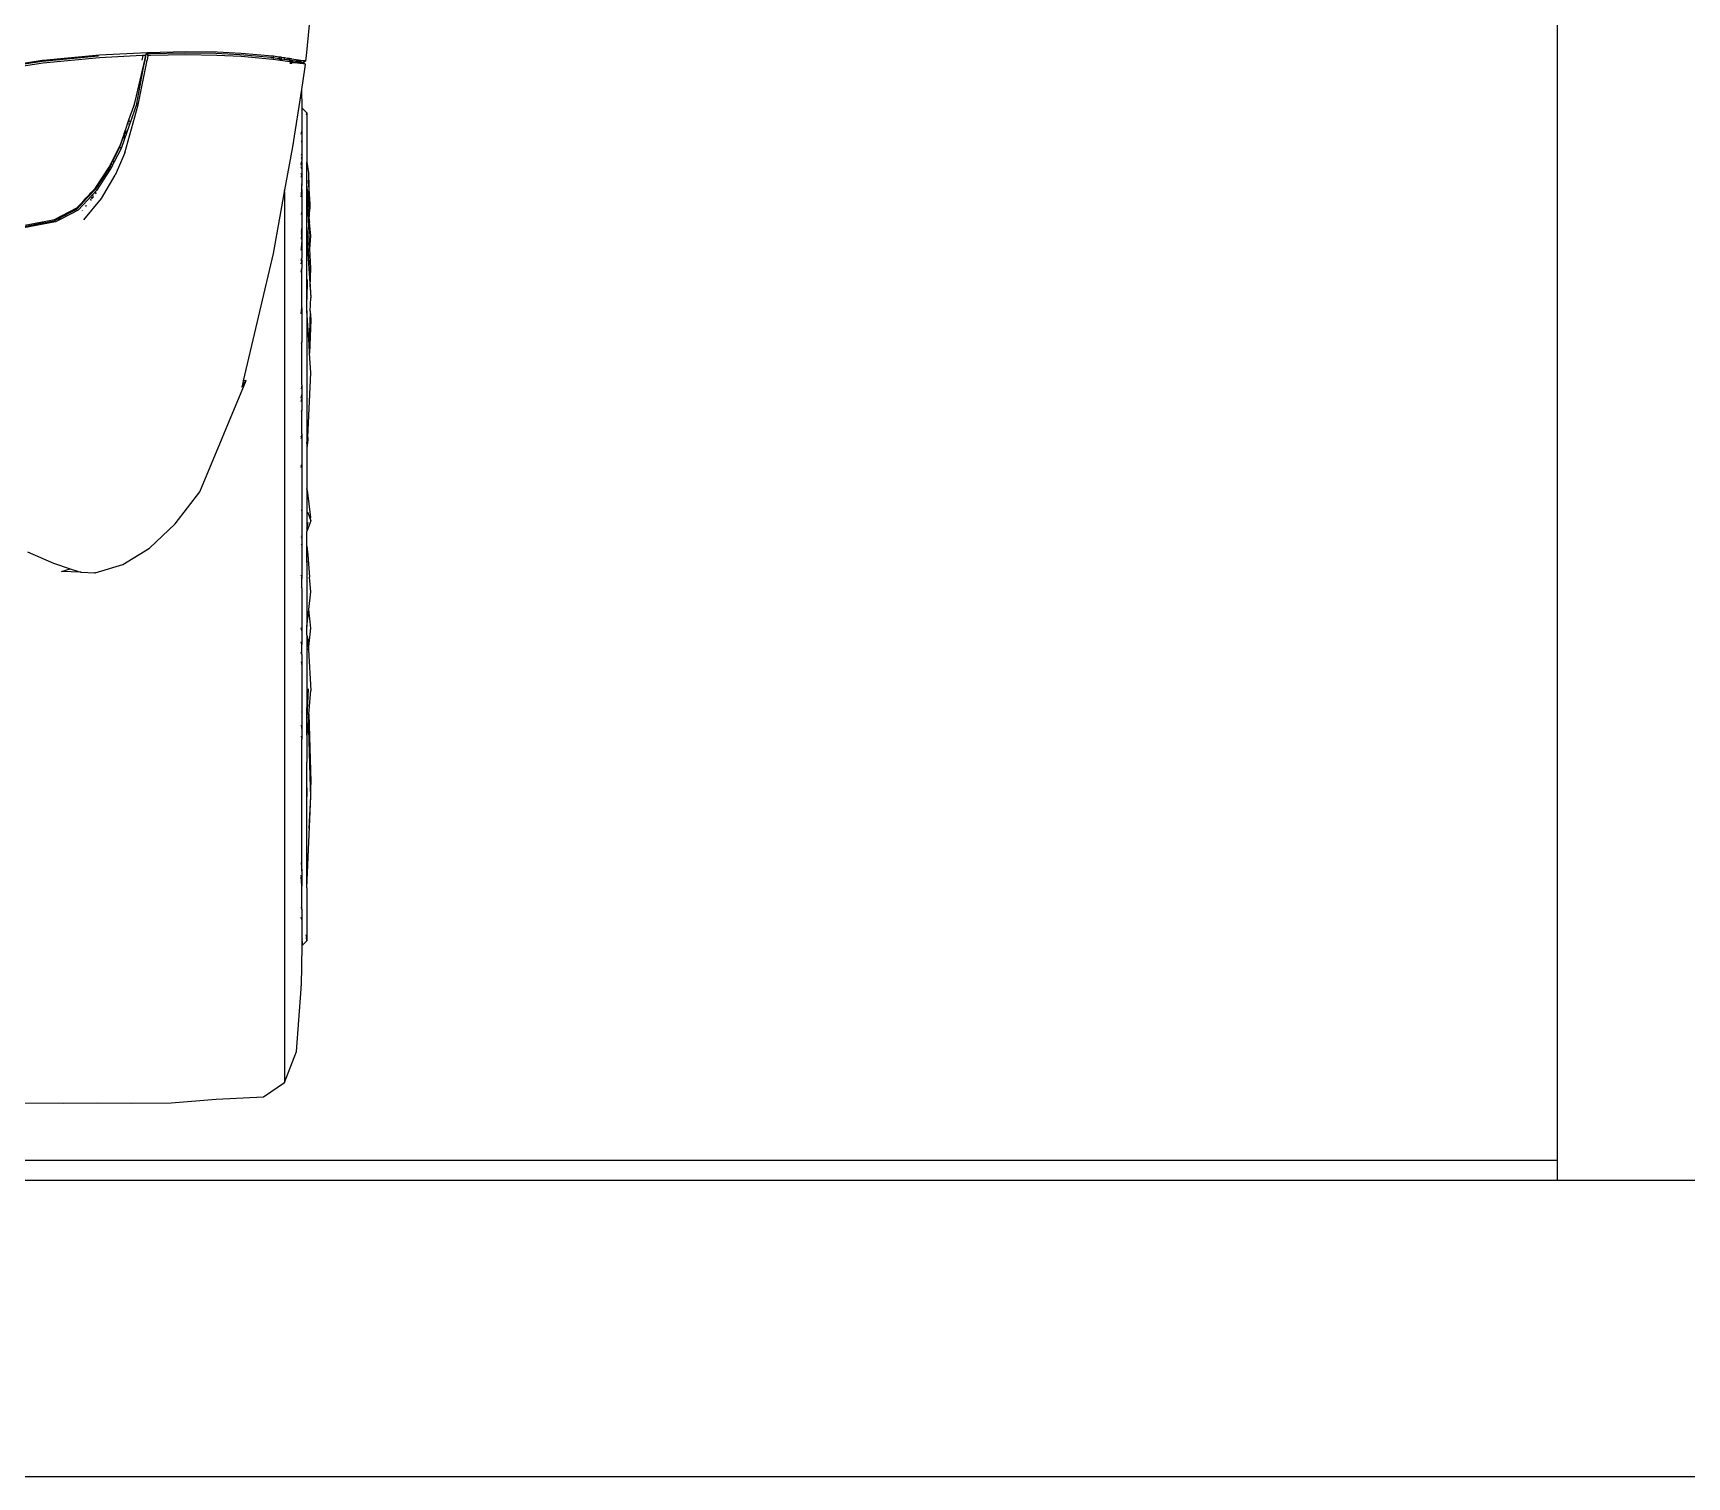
# Model space of a CAD drawing. Header units: metres. Extents: x 54.3 to 102.1, y 17 to 45.8.
# Drawn here: x 92.714 to 93.55, y 33.584 to 34.314 of the extents above; entities that cross this region are included whole.
import ezdxf

# ---------------------------------------------------------------- set-up
doc = ezdxf.new("R2010")
doc.units = ezdxf.units.M
doc.layers.add('Edges', color=7, linetype='Continuous')

# ---------------------------------------------------------------- blocks, each defined once
blk = doc.blocks.new('fr elevation')
for p, q in [((-1.43777, -0.59876), (-1.43777, -2.68876)), ((-2.07013, -2.13035), (-2.06811, -2.1095)), ((-2.17532, -2.13052), (-2.20374, -2.13313)), ((-2.20332, -2.13254), (-2.17473, -2.12985)), ((-2.17473, -2.13136), (-2.20323, -2.13397)), ((-2.17473, -2.12985), (-2.1506, -2.12858)), ((-2.15313, -2.1302), (-2.17473, -2.13136)), ((-2.15325, -2.13258), (-2.1527, -2.13018)), ((-2.1527, -2.13018), (-2.15313, -2.1302)), ((-2.1527, -2.13018), (-2.15266, -2.13016)), ((-2.15148, -2.1301), (-2.15266, -2.13016)), ((-2.15194, -2.13245), (-2.1516, -2.13084)), ((-2.1516, -2.13084), (-2.15186, -2.13245)), ((-2.15148, -2.1301), (-2.1516, -2.13084)), ((-2.1516, -2.13084), (-2.15144, -2.1301)), ((-2.15144, -2.1301), (-2.15148, -2.1301)), ((-2.15136, -2.12934), (-2.15144, -2.1301)), ((-2.15026, -2.1301), (-2.15136, -2.12934)), ((-2.14959, -2.12934), (-2.15136, -2.12934)), ((-2.15026, -2.1301), (-2.15068, -2.13245)), ((-2.1506, -2.12858), (-2.13092, -2.12816)), ((-2.14892, -2.1301), (-2.15026, -2.1301)), ((-2.13168, -2.12901), (-2.14959, -2.12934)), ((-2.13109, -2.12985), (-2.14892, -2.1301)), ((-2.11604, -2.12917), (-2.13168, -2.12901)), ((-2.11545, -2.1301), (-2.13109, -2.12985)), ((-2.13092, -2.12816), (-2.11528, -2.12833)), ((-2.10385, -2.12976), (-2.11604, -2.12917)), ((-2.10318, -2.13069), (-2.11545, -2.1301)), ((-2.11528, -2.12833), (-2.10318, -2.12892)), ((-2.08804, -2.13119), (-2.10385, -2.12976)), ((-2.10318, -2.12892), (-2.08737, -2.13027)), ((-2.0872, -2.13212), (-2.10318, -2.13069)), ((-2.0878, -2.13123), (-2.08804, -2.13119)), ((-2.08782, -2.13144), (-2.0878, -2.13123)), ((-2.0878, -2.13123), (-2.08775, -2.13079)), ((-2.08703, -2.13134), (-2.0878, -2.13123)), ((-2.08737, -2.13027), (-2.08694, -2.13033)), ((-2.0871, -2.13213), (-2.0872, -2.13212)), ((-2.08703, -2.13134), (-2.0871, -2.13213)), ((-2.08689, -2.13213), (-2.0871, -2.13213)), ((-2.08694, -2.13033), (-2.08703, -2.13134)), ((-2.08683, -2.13137), (-2.08703, -2.13134)), ((-2.08694, -2.13033), (-2.08675, -2.13036)), ((-2.08689, -2.13213), (-2.08683, -2.13137)), ((-2.07846, -2.13338), (-2.08689, -2.13213)), ((-2.08683, -2.13137), (-2.08675, -2.13036)), ((-2.08416, -2.13178), (-2.08683, -2.13137)), ((-2.08675, -2.13036), (-2.08405, -2.13079)), ((-2.08416, -2.13178), (-2.08422, -2.13227)), ((-2.08405, -2.13079), (-2.08416, -2.13178)), ((-2.08367, -2.13185), (-2.08416, -2.13178)), ((-2.08405, -2.13079), (-2.08352, -2.13087)), ((-2.08367, -2.13185), (-2.08373, -2.1323)), ((-2.08352, -2.13087), (-2.08367, -2.13185)), ((-2.08337, -2.1319), (-2.08367, -2.13185)), ((-2.08352, -2.13087), (-2.08327, -2.13091)), ((-2.08341, -2.13231), (-2.08337, -2.1319)), ((-2.08337, -2.1319), (-2.08327, -2.13091)), ((-2.08287, -2.13197), (-2.08337, -2.1319)), ((-2.08327, -2.13091), (-2.08273, -2.13099)), ((-2.08287, -2.13197), (-2.08293, -2.13234)), ((-2.08273, -2.13099), (-2.08287, -2.13197)), ((-2.08117, -2.13223), (-2.08287, -2.13197)), ((-2.08273, -2.13099), (-2.08117, -2.13124)), ((-2.08117, -2.13223), (-2.08117, -2.13124)), ((-2.08117, -2.13124), (-2.07996, -2.13143)), ((-2.08117, -2.13243), (-2.08117, -2.13223)), ((-2.07999, -2.13241), (-2.08117, -2.13223)), ((-2.07999, -2.13241), (-2.08, -2.13249)), ((-2.07996, -2.13143), (-2.07999, -2.13241)), ((-2.07916, -2.13254), (-2.07999, -2.13241)), ((-2.07996, -2.13143), (-2.07912, -2.13156)), ((-2.07912, -2.13156), (-2.07916, -2.13254)), ((-2.07912, -2.13156), (-2.07894, -2.13159)), ((-2.07894, -2.13159), (-2.07897, -2.13256)), ((-2.07894, -2.13159), (-2.07873, -2.13162)), ((-2.07873, -2.13162), (-2.07877, -2.13258)), ((-2.07873, -2.13162), (-2.0779, -2.13175)), ((-2.07791, -2.13201), (-2.0779, -2.13175)), ((-2.0779, -2.13175), (-2.0777, -2.13178)), ((-2.0777, -2.13178), (-2.07064, -2.13279)), ((-2.07038, -2.13279), (-2.07013, -2.13035)), ((-2.23435, -2.13716), (-2.20357, -2.13257)), ((-2.20323, -2.13397), (-2.23409, -2.13876)), ((-2.20374, -2.13313), (-2.21514, -2.1349)), ((-2.20357, -2.13257), (-2.20332, -2.13254)), ((-2.20357, -2.13257), (-2.20357, -2.13289)), ((-2.15598, -2.1544), (-2.15186, -2.13245)), ((-2.15522, -2.15507), (-2.15068, -2.13245)), ((-2.15186, -2.13245), (-2.15427, -2.14267)), ((-2.15427, -2.14267), (-2.15194, -2.13245)), ((-2.07913, -2.13254), (-2.07916, -2.13254)), ((-2.07897, -2.13256), (-2.07913, -2.13254)), ((-2.07897, -2.13256), (-2.07898, -2.13273)), ((-2.07877, -2.13258), (-2.07897, -2.13256)), ((-2.07877, -2.13258), (-2.07879, -2.13296)), ((-2.07846, -2.13262), (-2.07877, -2.13258)), ((-2.07796, -2.13315), (-2.07861, -2.13318)), ((-2.07801, -2.13417), (-2.07856, -2.13414)), ((-2.07849, -2.13363), (-2.07799, -2.13363)), ((-2.0782, -2.1327), (-2.07846, -2.13262)), ((-2.07798, -2.1335), (-2.07846, -2.13338)), ((-2.07794, -2.13274), (-2.0782, -2.1327)), ((-2.07801, -2.13417), (-2.07799, -2.13363)), ((-2.07752, -2.13419), (-2.07801, -2.13417)), ((-2.07799, -2.13363), (-2.07798, -2.1335)), ((-2.07799, -2.13363), (-2.07745, -2.13363)), ((-2.07798, -2.1335), (-2.07796, -2.13315)), ((-2.07745, -2.13363), (-2.07798, -2.1335)), ((-2.07796, -2.13315), (-2.07794, -2.13274)), ((-2.07735, -2.13312), (-2.07796, -2.13315)), ((-2.07794, -2.13274), (-2.07794, -2.13263)), ((-2.07733, -2.13283), (-2.07794, -2.13274)), ((-2.07738, -2.13364), (-2.07745, -2.13363)), ((-2.07738, -2.13364), (-2.07735, -2.13312)), ((-2.07738, -2.13364), (-2.07725, -2.13366)), ((-2.07735, -2.13312), (-2.07733, -2.13283)), ((-2.07722, -2.13311), (-2.07735, -2.13312)), ((-2.07733, -2.13283), (-2.07732, -2.13265)), ((-2.07733, -2.13283), (-2.07721, -2.13284)), ((-2.07725, -2.13363), (-2.07722, -2.13311)), ((-2.07725, -2.13366), (-2.07725, -2.13363)), ((-2.07721, -2.13366), (-2.07725, -2.13363)), ((-2.07725, -2.13366), (-2.07721, -2.13366)), ((-2.07722, -2.13311), (-2.07721, -2.13284)), ((-2.07722, -2.13311), (-2.07714, -2.13311)), ((-2.07721, -2.1328), (-2.0772, -2.13265)), ((-2.07721, -2.1328), (-2.07716, -2.13265)), ((-2.07721, -2.13284), (-2.07721, -2.1328)), ((-2.07721, -2.13284), (-2.07713, -2.13285)), ((-2.07721, -2.13366), (-2.07716, -2.13367)), ((-2.07716, -2.13367), (-2.07714, -2.13311)), ((-2.07716, -2.13367), (-2.07699, -2.13369)), ((-2.07714, -2.13311), (-2.07713, -2.13285)), ((-2.07696, -2.1331), (-2.07714, -2.13311)), ((-2.07713, -2.13282), (-2.07712, -2.13265)), ((-2.07709, -2.13265), (-2.07713, -2.13282)), ((-2.07713, -2.13285), (-2.07713, -2.13282)), ((-2.07713, -2.13285), (-2.07695, -2.13288)), ((-2.07699, -2.13369), (-2.07696, -2.1331)), ((-2.07699, -2.13369), (-2.07339, -2.13363)), ((-2.07341, -2.13419), (-2.07699, -2.13369)), ((-2.07695, -2.13288), (-2.07696, -2.1331)), ((-2.07576, -2.13304), (-2.07696, -2.1331)), ((-2.07694, -2.13265), (-2.07695, -2.13288)), ((-2.07695, -2.13288), (-2.07576, -2.13304)), ((-2.07576, -2.13304), (-2.07561, -2.13304)), ((-2.07336, -2.13293), (-2.07561, -2.13304)), ((-2.07561, -2.13304), (-2.07338, -2.13338)), ((-2.07341, -2.13419), (-2.07339, -2.13363)), ((-2.07277, -2.13428), (-2.07341, -2.13419)), ((-2.07339, -2.13363), (-2.07338, -2.13338)), ((-2.07339, -2.13363), (-2.07275, -2.13363)), ((-2.07338, -2.13338), (-2.07336, -2.13293)), ((-2.07338, -2.13338), (-2.07275, -2.13346)), ((-2.07336, -2.13293), (-2.07335, -2.13273)), ((-2.07276, -2.1329), (-2.07336, -2.13293)), ((-2.07277, -2.13278), (-2.07277, -2.13274)), ((-2.07276, -2.1329), (-2.07277, -2.13278)), ((-2.07277, -2.13428), (-2.07275, -2.13363)), ((-2.07274, -2.13428), (-2.07277, -2.13428)), ((-2.07064, -2.13279), (-2.07276, -2.1329)), ((-2.07275, -2.13346), (-2.07276, -2.1329)), ((-2.07275, -2.13363), (-2.07275, -2.13346)), ((-2.07275, -2.13346), (-2.07156, -2.13363)), ((-2.07274, -2.13428), (-2.07275, -2.13363)), ((-2.07275, -2.13363), (-2.07156, -2.13363)), ((-2.07091, -2.13454), (-2.07274, -2.13428)), ((-2.07255, -2.1473), (-2.07097, -2.13708)), ((-2.07038, -2.13279), (-2.07156, -2.13363)), ((-2.0708, -2.13455), (-2.07156, -2.13363)), ((-2.07097, -2.13708), (-2.07064, -2.13455)), ((-2.0708, -2.13455), (-2.07091, -2.13454)), ((-2.07064, -2.13455), (-2.0708, -2.13455)), ((-2.07064, -2.13279), (-2.07038, -2.13279)), ((-2.15674, -2.15347), (-2.15427, -2.14267)), ((-2.07703, -2.17634), (-2.07255, -2.1473)), ((-2.07238, -2.15669), (-2.07255, -2.1473)), ((-2.15598, -2.1544), (-2.16367, -2.17671)), ((-2.16203, -2.17929), (-2.15522, -2.15507)), ((-2.15988, -2.16262), (-2.15749, -2.1558)), ((-2.15749, -2.15568), (-2.15741, -2.15551)), ((-2.15749, -2.15568), (-2.15749, -2.1558)), ((-2.15741, -2.15551), (-2.15741, -2.15543)), ((-2.15741, -2.15551), (-2.15739, -2.15546)), ((-2.15739, -2.15539), (-2.15733, -2.15523)), ((-2.15739, -2.15546), (-2.15739, -2.15539)), ((-2.15733, -2.15519), (-2.15674, -2.15347)), ((-2.15733, -2.15523), (-2.15733, -2.15519)), ((-2.07246, -2.15661), (-2.07238, -2.15669)), ((-2.07246, -2.15661), (-2.07246, -2.16867)), ((-2.07234, -2.15673), (-2.07238, -2.15669)), ((-2.07234, -2.15673), (-2.06993, -2.15914)), ((-2.07234, -2.15883), (-2.07234, -2.15673)), ((-2.16153, -2.16744), (-2.16027, -2.16376)), ((-2.16027, -2.16376), (-2.15988, -2.16262)), ((-2.16024, -2.16506), (-2.16027, -2.16376)), ((-2.15988, -2.16262), (-2.15985, -2.16377)), ((-2.06993, -2.15914), (-2.07025, -2.16036)), ((-2.06993, -2.15914), (-2.06993, -2.18417)), ((-2.16237, -2.16989), (-2.16464, -2.17651)), ((-2.16456, -2.17609), (-2.16237, -2.16989)), ((-2.16237, -2.16989), (-2.16225, -2.16953)), ((-2.16237, -2.16989), (-2.16237, -2.17227)), ((-2.16225, -2.16953), (-2.16153, -2.16744)), ((-2.16156, -2.16953), (-2.16225, -2.16953)), ((-2.16151, -2.16937), (-2.16153, -2.16744)), ((-2.16153, -2.16943), (-2.16151, -2.16937)), ((-2.07277, -2.16985), (-2.07246, -2.16867)), ((-2.07277, -2.17311), (-2.07246, -2.17417)), ((-2.07246, -2.16867), (-2.07246, -2.17417)), ((-2.07246, -2.17417), (-2.07246, -2.17738)), ((-2.16985, -2.1866), (-2.16485, -2.17671)), ((-2.16474, -2.17671), (-2.16783, -2.1829)), ((-2.1638, -2.1771), (-2.16752, -2.1843)), ((-2.16203, -2.17929), (-2.16691, -2.19072)), ((-2.16485, -2.17671), (-2.16456, -2.17609)), ((-2.16485, -2.17671), (-2.16474, -2.17671)), ((-2.16464, -2.17651), (-2.16474, -2.17671)), ((-2.16474, -2.17671), (-2.16367, -2.17671)), ((-2.16367, -2.17671), (-2.1638, -2.1771)), ((-2.08117, -2.19905), (-2.07703, -2.17634)), ((-2.07277, -2.18024), (-2.07257, -2.18046)), ((-2.07249, -2.18063), (-2.07277, -2.18031)), ((-2.07277, -2.1815), (-2.07246, -2.18186)), ((-2.07246, -2.18183), (-2.07277, -2.1815)), ((-2.07277, -2.18222), (-2.07246, -2.18258)), ((-2.07257, -2.18046), (-2.07249, -2.18055)), ((-2.07246, -2.17738), (-2.07249, -2.18055)), ((-2.07246, -2.18059), (-2.07249, -2.18055)), ((-2.07246, -2.18059), (-2.07249, -2.18063)), ((-2.07249, -2.18063), (-2.07246, -2.18183)), ((-2.07246, -2.18183), (-2.07246, -2.18186)), ((-2.07246, -2.18186), (-2.07246, -2.18258)), ((-2.07246, -2.18258), (-2.07246, -2.1836)), ((-2.177, -2.19736), (-2.16985, -2.1866)), ((-2.16985, -2.18711), (-2.177, -2.19787)), ((-2.16918, -2.18753), (-2.17633, -2.19837)), ((-2.17372, -2.20241), (-2.16691, -2.19072)), ((-2.16922, -2.18579), (-2.16985, -2.18711)), ((-2.16864, -2.18464), (-2.16922, -2.18579)), ((-2.16894, -2.18705), (-2.16922, -2.18579)), ((-2.16894, -2.18705), (-2.16918, -2.18753)), ((-2.16836, -2.18593), (-2.16894, -2.18705)), ((-2.16782, -2.18296), (-2.16865, -2.1846)), ((-2.16865, -2.1846), (-2.16864, -2.18464)), ((-2.16864, -2.18464), (-2.16836, -2.18593)), ((-2.16752, -2.1843), (-2.16836, -2.18593)), ((-2.16782, -2.18296), (-2.16783, -2.1829)), ((-2.16752, -2.1843), (-2.16782, -2.18296)), ((-2.07277, -2.18499), (-2.07246, -2.1836)), ((-2.07277, -2.18557), (-2.07246, -2.1841)), ((-2.07277, -2.18561), (-2.07277, -2.18557)), ((-2.07246, -2.18742), (-2.07277, -2.18642)), ((-2.07274, -2.18996), (-2.07277, -2.18988)), ((-2.07277, -2.18996), (-2.07274, -2.19005)), ((-2.07265, -2.19036), (-2.07277, -2.19129)), ((-2.07274, -2.19005), (-2.07274, -2.18996)), ((-2.07274, -2.19005), (-2.07264, -2.19031)), ((-2.07264, -2.19031), (-2.07265, -2.19036)), ((-2.07265, -2.19036), (-2.07246, -2.19093)), ((-2.07246, -2.18893), (-2.07264, -2.19031)), ((-2.07246, -2.1841), (-2.07246, -2.1836)), ((-2.07246, -2.1841), (-2.07246, -2.18742)), ((-2.07246, -2.18742), (-2.07246, -2.18893)), ((-2.07246, -2.18893), (-2.07246, -2.19093)), ((-2.07246, -2.19093), (-2.07246, -2.191)), ((-2.06993, -2.18417), (-2.06912, -2.18954)), ((-2.06993, -2.19613), (-2.06993, -2.18417)), ((-2.06912, -2.18954), (-2.06887, -2.19678)), ((-2.17633, -2.19837), (-2.18558, -2.2083)), ((-2.1791, -2.19961), (-2.17809, -2.19854)), ((-2.17901, -2.20003), (-2.17809, -2.19904)), ((-2.17809, -2.19854), (-2.17713, -2.1975)), ((-2.17809, -2.19904), (-2.17704, -2.19791)), ((-2.17809, -2.19854), (-2.17809, -2.19904)), ((-2.17713, -2.1975), (-2.177, -2.19736)), ((-2.17704, -2.19791), (-2.17713, -2.1975)), ((-2.17704, -2.19791), (-2.177, -2.19787)), ((-2.17655, -2.2003), (-2.17681, -2.19906)), ((-2.08686, -2.23032), (-2.08117, -2.19905)), ((-2.08117, -2.19905), (-2.08117, -2.19849)), ((-2.08117, -2.19905), (-2.08117, -2.64931)), ((-2.07277, -2.19175), (-2.07246, -2.191)), ((-2.07277, -2.19544), (-2.07246, -2.19507)), ((-2.07277, -2.1961), (-2.07246, -2.1961)), ((-2.0725, -2.19792), (-2.07277, -2.19824)), ((-2.07267, -2.20025), (-2.0725, -2.19792)), ((-2.07246, -2.19787), (-2.0725, -2.19792)), ((-2.07246, -2.191), (-2.07246, -2.19507)), ((-2.07246, -2.19507), (-2.07246, -2.1961)), ((-2.07246, -2.19787), (-2.07246, -2.1961)), ((-2.07246, -2.19787), (-2.07246, -2.20142)), ((-2.0699, -2.1963), (-2.06993, -2.19613)), ((-2.06993, -2.2169), (-2.0699, -2.1963)), ((-2.0691, -2.20086), (-2.0699, -2.1963)), ((-2.0699, -2.1963), (-2.06944, -2.20584)), ((-2.06887, -2.19678), (-2.06912, -2.19324)), ((-2.0689, -2.19726), (-2.06904, -2.19972)), ((-2.06887, -2.19678), (-2.0689, -2.19726)), ((-2.0689, -2.19726), (-2.0687, -2.20031)), ((-2.1976, -2.21309), (-2.18617, -2.2072)), ((-2.18625, -2.20779), (-2.1843, -2.2057)), ((-2.18617, -2.2072), (-2.18442, -2.20533)), ((-2.18442, -2.20533), (-2.18247, -2.20323)), ((-2.1843, -2.2057), (-2.18442, -2.20533)), ((-2.1843, -2.2057), (-2.18235, -2.2036)), ((-2.18272, -2.21317), (-2.17372, -2.20241)), ((-2.18247, -2.20323), (-2.18163, -2.20233)), ((-2.18235, -2.2036), (-2.18247, -2.20323)), ((-2.18235, -2.2036), (-2.18163, -2.20283)), ((-2.18163, -2.20233), (-2.17979, -2.20036)), ((-2.18163, -2.20283), (-2.17971, -2.20077)), ((-2.18163, -2.20233), (-2.18163, -2.20283)), ((-2.18163, -2.20594), (-2.18163, -2.20653)), ((-2.18144, -2.2063), (-2.18158, -2.20588)), ((-2.17979, -2.20036), (-2.1791, -2.19961)), ((-2.17979, -2.20036), (-2.17971, -2.20077)), ((-2.17971, -2.20077), (-2.17901, -2.20003)), ((-2.17932, -2.20265), (-2.17915, -2.20349)), ((-2.17901, -2.20003), (-2.1791, -2.19961)), ((-2.17848, -2.20267), (-2.17867, -2.20172)), ((-2.17809, -2.2009), (-2.17809, -2.20219)), ((-2.07277, -2.19972), (-2.07267, -2.20025)), ((-2.07277, -2.20046), (-2.07271, -2.20079)), ((-2.07277, -2.20157), (-2.07271, -2.20079)), ((-2.07271, -2.20079), (-2.07267, -2.20025)), ((-2.07271, -2.20079), (-2.07249, -2.20207)), ((-2.07267, -2.20025), (-2.07246, -2.20142)), ((-2.07246, -2.20142), (-2.07249, -2.20207)), ((-2.07249, -2.20207), (-2.07246, -2.20233)), ((-2.07246, -2.20233), (-2.07246, -2.20903)), ((-2.06943, -2.20596), (-2.06944, -2.20584)), ((-2.06943, -2.20596), (-2.06943, -2.206)), ((-2.06912, -2.20855), (-2.06943, -2.206)), ((-2.06943, -2.206), (-2.06938, -2.20716)), ((-2.06938, -2.20716), (-2.0693, -2.20783)), ((-2.0691, -2.20086), (-2.06913, -2.20132)), ((-2.06904, -2.20123), (-2.0691, -2.20086)), ((-2.06837, -2.20771), (-2.06904, -2.20123)), ((-2.0687, -2.20031), (-2.06845, -2.20527)), ((-2.06845, -2.20527), (-2.06837, -2.20771)), ((-2.21358, -2.2167), (-2.20357, -2.21479)), ((-2.21341, -2.21603), (-2.20383, -2.21425)), ((-2.1971, -2.21426), (-2.21299, -2.21721)), ((-2.20383, -2.21425), (-2.20357, -2.2142)), ((-2.20357, -2.21444), (-2.20383, -2.21425)), ((-2.20357, -2.2142), (-2.1976, -2.21309)), ((-2.20357, -2.2142), (-2.20357, -2.21444)), ((-2.20352, -2.21443), (-2.20357, -2.21444)), ((-2.20357, -2.21479), (-2.20307, -2.21469)), ((-2.20357, -2.21479), (-2.20357, -2.21502)), ((-2.20307, -2.21469), (-2.19777, -2.21368)), ((-2.2028, -2.21484), (-2.20307, -2.21469)), ((-2.19777, -2.21368), (-2.19612, -2.21284)), ((-2.19434, -2.21284), (-2.1971, -2.21426)), ((-2.19612, -2.21284), (-2.18625, -2.20779)), ((-2.19434, -2.21284), (-2.19612, -2.21284)), ((-2.18558, -2.2083), (-2.19434, -2.21284)), ((-2.18331, -2.2086), (-2.18337, -2.20843)), ((-2.07246, -2.20903), (-2.07277, -2.21058)), ((-2.07246, -2.20903), (-2.07246, -2.21693)), ((-2.0693, -2.20783), (-2.06921, -2.20863)), ((-2.0693, -2.20884), (-2.0693, -2.20783)), ((-2.06927, -2.20949), (-2.0693, -2.20884)), ((-2.06921, -2.20869), (-2.06927, -2.20949)), ((-2.06923, -2.21018), (-2.06927, -2.20949)), ((-2.06923, -2.21018), (-2.06916, -2.20916)), ((-2.06894, -2.2163), (-2.06923, -2.21018)), ((-2.06921, -2.20863), (-2.06921, -2.20869)), ((-2.06921, -2.20869), (-2.06916, -2.20911)), ((-2.06916, -2.20911), (-2.06912, -2.20855)), ((-2.06916, -2.20916), (-2.06916, -2.20911)), ((-2.06916, -2.20916), (-2.06896, -2.21115)), ((-2.06896, -2.21115), (-2.06887, -2.21208)), ((-2.06894, -2.2163), (-2.06874, -2.21336)), ((-2.06887, -2.21208), (-2.06874, -2.21332)), ((-2.06874, -2.21332), (-2.06837, -2.20771)), ((-2.06874, -2.21332), (-2.06874, -2.21336)), ((-2.06874, -2.21336), (-2.06862, -2.21452)), ((-2.06795, -2.22141), (-2.06862, -2.21452)), ((-2.07246, -2.21693), (-2.07277, -2.21889)), ((-2.07246, -2.21821), (-2.07277, -2.22009)), ((-2.07276, -2.22292), (-2.07277, -2.22296)), ((-2.07277, -2.22296), (-2.07277, -2.22299)), ((-2.07246, -2.22376), (-2.07277, -2.2275)), ((-2.07246, -2.21933), (-2.07276, -2.22292)), ((-2.07246, -2.22096), (-2.07276, -2.22292)), ((-2.07246, -2.21693), (-2.07246, -2.21821)), ((-2.07246, -2.21821), (-2.07246, -2.21933)), ((-2.07246, -2.21933), (-2.07246, -2.22096)), ((-2.07246, -2.22096), (-2.07246, -2.22376)), ((-2.07246, -2.22376), (-2.07246, -2.22587)), ((-2.06993, -2.21709), (-2.06993, -2.2169)), ((-2.06993, -2.21709), (-2.06823, -2.24713)), ((-2.06993, -2.22299), (-2.06993, -2.21709)), ((-2.06993, -2.22299), (-2.06792, -2.25264)), ((-2.06993, -2.24137), (-2.06993, -2.22299)), ((-2.06838, -2.22801), (-2.06894, -2.2163)), ((-2.06838, -2.22801), (-2.06795, -2.22141)), ((-2.10194, -2.2947), (-2.08686, -2.23032)), ((-2.07246, -2.22587), (-2.07277, -2.2275)), ((-2.07277, -2.22861), (-2.07246, -2.22664)), ((-2.07277, -2.2275), (-2.07277, -2.22761)), ((-2.07277, -2.23376), (-2.07246, -2.23262)), ((-2.07246, -2.22587), (-2.07246, -2.22664)), ((-2.07246, -2.22664), (-2.07246, -2.23262)), ((-2.07246, -2.2335), (-2.07246, -2.23262)), ((-2.06792, -2.23767), (-2.06838, -2.22801)), ((-2.07246, -2.2335), (-2.07277, -2.23523)), ((-2.07277, -2.23541), (-2.07277, -2.23523)), ((-2.07277, -2.23969), (-2.07246, -2.2378)), ((-2.07246, -2.2335), (-2.07246, -2.2378)), ((-2.07246, -2.25781), (-2.07246, -2.2378)), ((-2.06823, -2.24713), (-2.06792, -2.23767)), ((-2.0699, -2.2535), (-2.06993, -2.24137)), ((-2.06985, -2.24347), (-2.0699, -2.2535)), ((-2.06823, -2.24713), (-2.06792, -2.25264)), ((-2.07277, -2.26072), (-2.07246, -2.25781)), ((-2.07246, -2.25781), (-2.07246, -2.27492)), ((-2.06993, -2.25919), (-2.0699, -2.2535)), ((-2.06818, -2.2594), (-2.06792, -2.25264)), ((-2.06883, -2.27634), (-2.06993, -2.25919)), ((-2.06993, -2.25919), (-2.06993, -2.32562)), ((-2.06818, -2.2594), (-2.06883, -2.27634)), ((-2.06792, -2.26382), (-2.06855, -2.28073)), ((-2.06818, -2.2594), (-2.06792, -2.26382)), ((-2.07246, -2.27492), (-2.07277, -2.2759)), ((-2.07246, -2.2967), (-2.07246, -2.27492)), ((-2.06855, -2.28073), (-2.06883, -2.27634)), ((-2.06792, -2.29064), (-2.06855, -2.28073)), ((-2.06943, -2.32318), (-2.06792, -2.29064)), ((-2.12403, -2.35073), (-2.10057, -2.29448)), ((-2.10292, -2.29784), (-2.10255, -2.2973)), ((-2.10255, -2.2973), (-2.10057, -2.29448)), ((-2.10255, -2.2973), (-2.10194, -2.2947)), ((-2.10057, -2.29448), (-2.10194, -2.2947)), ((-2.07246, -2.2967), (-2.07277, -2.29869)), ((-2.07246, -2.2967), (-2.07246, -2.30164)), ((-2.07277, -2.30345), (-2.07246, -2.30164)), ((-2.07277, -2.30513), (-2.07246, -2.30398)), ((-2.07246, -2.30164), (-2.07246, -2.30398)), ((-2.07246, -2.30398), (-2.07246, -2.30947)), ((-2.07246, -2.30947), (-2.07277, -2.31048)), ((-2.07246, -2.32147), (-2.07246, -2.30947)), ((-2.07246, -2.32147), (-2.07277, -2.32285)), ((-2.07277, -2.32291), (-2.07277, -2.32285)), ((-2.07277, -2.32386), (-2.07246, -2.32293)), ((-2.07246, -2.32147), (-2.07246, -2.32293)), ((-2.07246, -2.32293), (-2.07246, -2.33698)), ((-2.06993, -2.3264), (-2.06951, -2.32461)), ((-2.06951, -2.32461), (-2.06993, -2.32848)), ((-2.06946, -2.32331), (-2.06951, -2.32461)), ((-2.06946, -2.32331), (-2.06943, -2.32318)), ((-2.06993, -2.32562), (-2.06985, -2.32523)), ((-2.06993, -2.3264), (-2.06993, -2.32562)), ((-2.06993, -2.3264), (-2.06993, -2.32848)), ((-2.06993, -2.32848), (-2.06993, -2.34912)), ((-2.07277, -2.3377), (-2.07246, -2.33698)), ((-2.07277, -2.33844), (-2.07246, -2.33712)), ((-2.07246, -2.33765), (-2.07277, -2.33867)), ((-2.07277, -2.33844), (-2.07254, -2.33773)), ((-2.07277, -2.33852), (-2.07277, -2.33844)), ((-2.07254, -2.33773), (-2.07246, -2.33742)), ((-2.07246, -2.33698), (-2.07246, -2.33712)), ((-2.07246, -2.33712), (-2.07246, -2.33742)), ((-2.07246, -2.33742), (-2.07246, -2.33765)), ((-2.07246, -2.33765), (-2.07246, -2.36)), ((-2.06985, -2.34992), (-2.06993, -2.34912)), ((-2.06993, -2.34912), (-2.06993, -2.36097)), ((-2.13647, -2.36687), (-2.12403, -2.35073)), ((-2.06985, -2.34992), (-2.06808, -2.36371)), ((-2.07277, -2.36), (-2.07246, -2.36)), ((-2.07246, -2.36), (-2.07246, -2.37331)), ((-2.06993, -2.36097), (-2.06943, -2.36119)), ((-2.06993, -2.36097), (-2.06993, -2.36915)), ((-2.06792, -2.36539), (-2.06993, -2.37079)), ((-2.06961, -2.36788), (-2.06926, -2.36632)), ((-2.06943, -2.36119), (-2.06792, -2.36539)), ((-2.06792, -2.36539), (-2.06808, -2.36371)), ((-2.14951, -2.37915), (-2.13647, -2.36687)), ((-2.07277, -2.37302), (-2.07246, -2.37331)), ((-2.07277, -2.37377), (-2.07246, -2.3741)), ((-2.07246, -2.37331), (-2.07246, -2.3741)), ((-2.07246, -2.3741), (-2.07246, -2.37749)), ((-2.06993, -2.36915), (-2.06967, -2.36802)), ((-2.06993, -2.36915), (-2.06993, -2.37079)), ((-2.06993, -2.37821), (-2.06993, -2.37079)), ((-2.06961, -2.36788), (-2.06967, -2.36802)), ((-2.21118, -2.38103), (-2.19802, -2.3868)), ((-2.16296, -2.38748), (-2.14951, -2.37915)), ((-2.07246, -2.37749), (-2.07277, -2.37716)), ((-2.07246, -2.37749), (-2.07246, -2.3935)), ((-2.06993, -2.37821), (-2.06951, -2.38263)), ((-2.06993, -2.3831), (-2.06993, -2.37821)), ((-2.06991, -2.38314), (-2.06993, -2.3831)), ((-2.06961, -2.38387), (-2.06991, -2.38314)), ((-2.06989, -2.38458), (-2.06991, -2.38314)), ((-2.06951, -2.38263), (-2.06858, -2.39394)), ((-2.19802, -2.3868), (-2.18953, -2.38961)), ((-2.19407, -2.39101), (-2.18953, -2.38961)), ((-2.18415, -2.39143), (-2.19407, -2.39101)), ((-2.18953, -2.38961), (-2.18533, -2.39101)), ((-2.18533, -2.39101), (-2.18415, -2.39143)), ((-2.18415, -2.39143), (-2.18381, -2.39143)), ((-2.18381, -2.39143), (-2.17725, -2.39176)), ((-2.177, -2.39176), (-2.16296, -2.38748)), ((-2.06993, -2.38461), (-2.06989, -2.38458)), ((-2.06993, -2.38635), (-2.06993, -2.38461)), ((-2.06985, -2.38683), (-2.06993, -2.38635)), ((-2.06993, -2.38635), (-2.06993, -2.41877)), ((-2.06985, -2.38683), (-2.06989, -2.38458)), ((-2.17725, -2.39176), (-2.17722, -2.39175)), ((-2.177, -2.39176), (-2.17722, -2.39175)), ((-2.07246, -2.3935), (-2.07277, -2.39292)), ((-2.07277, -2.39389), (-2.07246, -2.39457)), ((-2.07246, -2.39932), (-2.07277, -2.3989)), ((-2.07246, -2.3935), (-2.07246, -2.39457)), ((-2.07246, -2.39932), (-2.07246, -2.39457)), ((-2.07246, -2.39932), (-2.07246, -2.42095)), ((-2.06792, -2.40138), (-2.06858, -2.39394)), ((-2.06895, -2.4103), (-2.06792, -2.40138)), ((-2.06993, -2.41877), (-2.06895, -2.4103)), ((-2.06792, -2.41962), (-2.06895, -2.4103)), ((-2.07246, -2.42095), (-2.07277, -2.41947)), ((-2.07246, -2.42095), (-2.07277, -2.41975)), ((-2.07246, -2.42095), (-2.07246, -2.42763)), ((-2.06993, -2.42324), (-2.06993, -2.41877)), ((-2.06993, -2.42324), (-2.06943, -2.42534)), ((-2.06993, -2.42324), (-2.06993, -2.46102)), ((-2.06912, -2.43056), (-2.06808, -2.42122)), ((-2.06815, -2.42061), (-2.06792, -2.41962)), ((-2.06808, -2.42122), (-2.06792, -2.41962)), ((-2.07277, -2.42651), (-2.07246, -2.42763)), ((-2.07277, -2.42651), (-2.07277, -2.42675)), ((-2.07262, -2.42738), (-2.07277, -2.42675)), ((-2.07246, -2.43295), (-2.07277, -2.43175)), ((-2.07262, -2.42738), (-2.07246, -2.42791)), ((-2.07246, -2.42763), (-2.07246, -2.42791)), ((-2.07246, -2.43295), (-2.07246, -2.42791)), ((-2.07246, -2.43295), (-2.07246, -2.43869)), ((-2.06943, -2.42534), (-2.06912, -2.43056)), ((-2.06912, -2.43056), (-2.06792, -2.45115)), ((-2.07277, -2.43668), (-2.07246, -2.43869)), ((-2.07246, -2.43869), (-2.07246, -2.46192)), ((-2.06993, -2.46102), (-2.06926, -2.45031)), ((-2.06926, -2.45031), (-2.06993, -2.46496)), ((-2.06898, -2.46313), (-2.06792, -2.45115)), ((-2.07277, -2.46187), (-2.07246, -2.46192)), ((-2.07246, -2.46192), (-2.07246, -2.47114)), ((-2.06993, -2.46496), (-2.06993, -2.46102)), ((-2.06913, -2.46482), (-2.06993, -2.47383)), ((-2.06993, -2.47383), (-2.06993, -2.46496)), ((-2.06902, -2.46357), (-2.06913, -2.46477)), ((-2.06913, -2.46482), (-2.06913, -2.46477)), ((-2.06805, -2.50029), (-2.06913, -2.46482)), ((-2.06902, -2.46357), (-2.06898, -2.46317)), ((-2.06898, -2.46313), (-2.06898, -2.46317)), ((-2.06898, -2.46317), (-2.06792, -2.49732)), ((-2.07277, -2.46869), (-2.07246, -2.47114)), ((-2.07277, -2.47422), (-2.07246, -2.47579)), ((-2.07246, -2.47114), (-2.07246, -2.47579)), ((-2.06993, -2.47383), (-2.06993, -2.48739)), ((-2.07246, -2.54257), (-2.07246, -2.47579)), ((-2.06989, -2.49582), (-2.06993, -2.48739)), ((-2.06993, -2.55092), (-2.06993, -2.48739)), ((-2.06985, -2.50472), (-2.06989, -2.49582)), ((-2.06805, -2.50029), (-2.06815, -2.50249)), ((-2.06792, -2.49732), (-2.06805, -2.50029)), ((-2.06792, -2.50463), (-2.06805, -2.50029)), ((-2.06993, -2.55092), (-2.06792, -2.50463)), ((-2.06875, -2.52097), (-2.06792, -2.50463)), ((-2.07277, -2.53814), (-2.07246, -2.54257)), ((-2.07246, -2.54583), (-2.07277, -2.54463)), ((-2.07246, -2.54998), (-2.07277, -2.54541)), ((-2.07246, -2.54257), (-2.07246, -2.54583)), ((-2.07246, -2.54583), (-2.07246, -2.54998)), ((-2.07246, -2.56198), (-2.07246, -2.54998)), ((-2.06993, -2.55092), (-2.06993, -2.5777)), ((-2.07277, -2.56081), (-2.07277, -2.56086)), ((-2.07277, -2.56086), (-2.07246, -2.56198)), ((-2.07246, -2.56691), (-2.07277, -2.56581)), ((-2.07246, -2.56198), (-2.07246, -2.56691)), ((-2.07246, -2.56691), (-2.07246, -2.58022)), ((-2.07037, -2.57477), (-2.07019, -2.57602)), ((-2.07241, -2.58017), (-2.07277, -2.6005)), ((-2.07241, -2.58017), (-2.07246, -2.58022)), ((-2.07241, -2.58017), (-2.07238, -2.58015)), ((-2.06993, -2.5777), (-2.07238, -2.58015)), ((-2.07237, -2.57794), (-2.07238, -2.58015)), ((-2.07235, -2.57675), (-2.07235, -2.57689)), ((-2.06993, -2.5777), (-2.07019, -2.57602)), ((-2.07277, -2.60202), (-2.07277, -2.6005)), ((-2.07521, -2.63365), (-2.07277, -2.60202)), ((-2.08117, -2.64931), (-2.07521, -2.63365)), ((-2.09188, -2.65669), (-2.08117, -2.64931)), ((-2.13851, -2.65958), (-2.11582, -2.65783)), ((-2.11582, -2.65783), (-2.09188, -2.65669)), ((-2.21309, -2.65958), (-2.1931, -2.65973)), ((-2.1931, -2.65973), (-2.1758, -2.65958)), ((-2.1758, -2.65958), (-2.1585, -2.65973)), ((-2.1585, -2.65973), (-2.13851, -2.65958)), ((-1.43777, -2.68876), (-3.83777, -2.68876)), ((-1.43777, -2.68876), (-1.43777, -2.69876)), ((-3.83777, -2.69876), (-1.43777, -2.69876)), ((-1.43777, -2.69876), (-1.21277, -2.69876)), ((-1.21277, -2.84876), (-4.21277, -2.84876))]:
    blk.add_line(p, q)

msp = doc.modelspace()

# ---------------------------------------------------------------- block references
at = {"layer": 'Edges'}
msp.add_blockref('fr elevation', (94.92205, 36.43321), dxfattribs=at)

doc.saveas('drawing.dxf')
